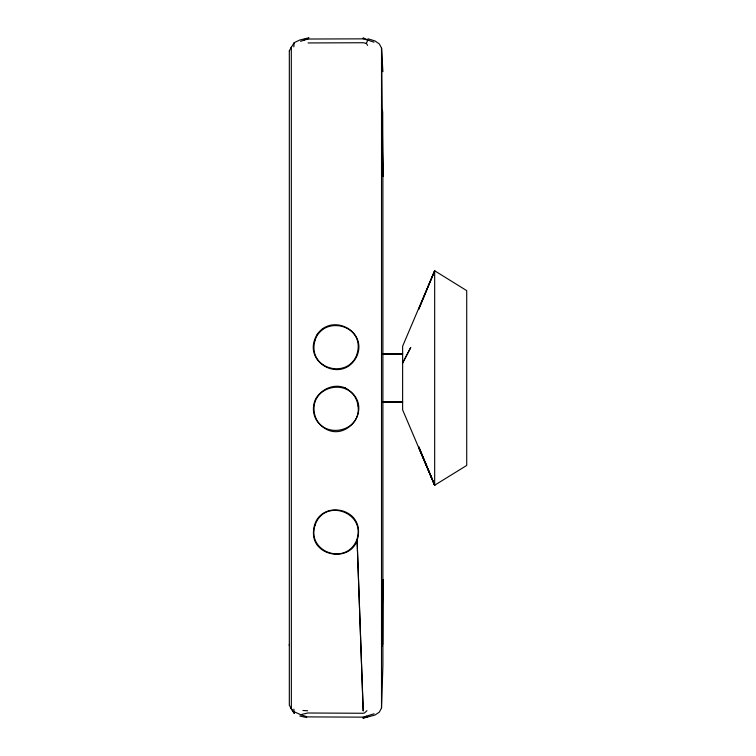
<?xml version="1.0" encoding="UTF-8"?>
<svg xmlns="http://www.w3.org/2000/svg" width="756" height="756" viewBox="0 0 756 756"><rect width="100%" height="100%" fill="white"/><g stroke="black" fill="none" stroke-linecap="round" stroke-linejoin="round"><path stroke-width="1.13" d="M374.088 713.787L363.192 717.151L363.192 718.2L374.967 715.044L379.314 712.152L381.515 708.013L381.525 48.025L379.342 43.942L375.118 41.013L367.945 38.764M382.167 619.523L382.905 579.502L382.697 644.131L382.167 645.945M381.515 708.013L382.905 665.356L382.905 176.498L382.706 111.841L382.167 109.998M289.293 645.539L289.34 644.386M293.791 46.872L294.216 42.676L299.678 40.04L308.92 37.8L307.824 39.028L300.567 41.306M294.169 713.248L290.965 708.164L294.169 713.248L293.886 709.109M418.748 447.391L434.672 485.22L434.672 270.78L418.748 309.204L434.672 270.78L466.717 290.635L466.717 465.441L434.672 485.22L402.627 409.865L402.627 402.334M434.672 270.78L402.627 346.22L402.627 402.012L382.905 402.069L402.627 402.012M367.614 45.379L366.339 43.404L367.822 40.096L374.012 42.194M317.189 334.435C300.123 362.171 343.196 385.551 357.106 355.66C367.189 330.92 332.064 312.71 317.189 334.435L323.388 328.416M291.022 47.732L294.216 42.676M366.962 710.649L364.562 712.936L363.192 713.267L307.701 713.002L300.671 714.694L294.471 711.906M363.267 718.2L366.641 716.263L366.934 717.302L365.063 717.425M303.997 39.803L307.144 38.443L307.824 39.028L363.192 38.849L367.822 40.096L363.192 37.8L363.192 38.849M303.959 39.803L307.144 38.443M308.089 42.941L363.192 42.733L366.339 43.404M388.66 353.978L396.881 353.978M363.192 717.151L307.38 716.896L300.671 714.694M302.901 710.489L307.654 710.772M299.801 716.017L306.69 717.557M344.802 387.762C333.925 383.386 321.687 388.905 315.828 398.629A22.491 22.491 0 0 0 316.783 420.695C340.833 452.768 379.909 406.246 344.802 387.762L347.023 389.217M418.748 447.675L434.672 485.154L418.748 446.787L434.672 485.22M382.905 71.716L381.525 48.025L382.905 176.498L382.149 136.439M289.321 50.879L289.321 705.15L291.353 708.778L291.315 47.241L289.321 50.879M357.994 405.896C362.237 433.094 319.939 440.342 314.515 413.702C308.703 384.048 353.959 376.327 357.994 405.896M357.106 540.398L363.192 710.81L357.106 540.398C367.898 505.603 313.853 497.231 313.438 532.999C313.154 556.586 349.555 562.568 357.106 540.398M314.94 340.72C306.492 371.961 355.159 380.769 358.164 348.072C359.818 322.68 321.593 316.83 314.94 340.72M314.978 525.429C306.615 552.315 346.182 565.762 356.615 540.247C366.934 512.218 324.04 497.268 314.978 525.429M410.688 347.609L402.627 363.022L410.688 347.609M402.627 353.969L382.905 353.931L402.627 354.016"/></g></svg>
